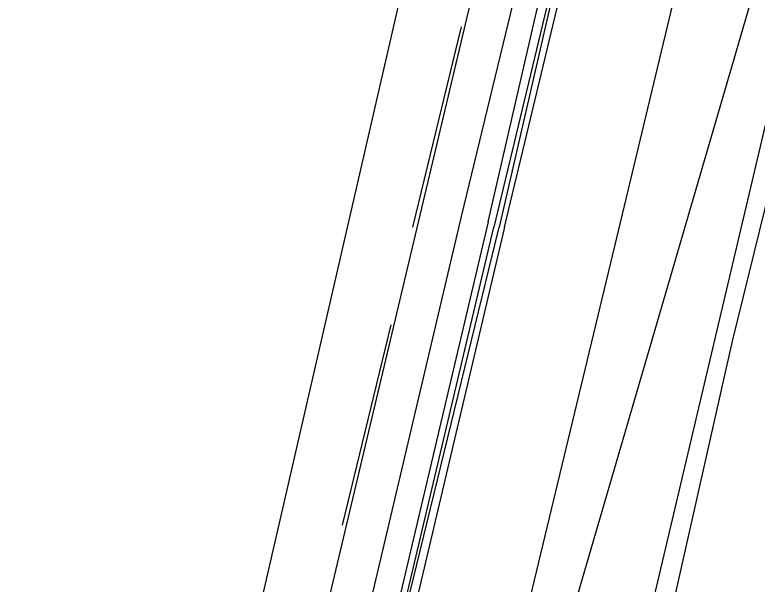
# Model space of a CAD drawing. Header units: feet. Extents: x -84 to 198, y -22 to 181.
# Drawn here: x 40.755 to 42.584, y 14.071 to 15.474 of the extents above; entities that cross this region are included whole.
import ezdxf

# ---------------------------------------------------------------- set-up
doc = ezdxf.new("R2010")
doc.units = ezdxf.units.FT
doc.layers.add('A-AREA-UNIDAD', color=30, linetype='CONTINUOUS')
doc.layers.add('A-LINEA', color=7, linetype='CONTINUOUS')

msp = doc.modelspace()

# ---------------------------------------------------------------- linework, layer by layer
at = {"layer": 'A-AREA-UNIDAD'}
for points in [[(17.248, 32.2489), (19.52, 25.6889), (23.552, 16.7289), (24.352, 16.7289), (24.4, 16.1956), (29.84, 14.72), (40.96, 12.2844), (45.408, 31.6089)], [(46.208, 30.72), (45.088, 25.6889), (44.88, 25.44), (46.16, 25.0489), (45.632, 22.8089), (45.36, 22.2756), (44.128, 22.56), (44.128, 21.6), (43.68, 20.16), (43.648, 19.3244), (43.36, 19.2889), (42.72, 16.0356), (41.952, 13.4044), (41.952, 12.7644), (41.312, 12.7289), (41.44, 11.0044), (41.2, 10.0444), (46.752, 9.1556), (54.88, 8.2844), (61.68, 7.8756), (67.328, 7.8756)]]:
    msp.add_lwpolyline(points, dxfattribs=at)
at = {"layer": 'A-LINEA'}
for p, q in [((41.3333, 13.2178), (42.84, 19.5644)), ((42.0933, 13.0444), (43.5867, 19.3778)), ((41.8533, 15.4444), (41.7333, 14.9511)), ((41.8533, 14.9778), (41.4667, 13.3378)), ((41.68, 14.7111), (41.56, 14.2178))]:
    msp.add_line(p, q, dxfattribs=at)
for points in [[(43.72, 19.6978), (43.6667, 19.4711), (43.6, 19.2044), (43.48, 18.6844), (43.2267, 17.6444), (42.9867, 16.6311), (42.76, 15.6444), (42.52, 14.6711), (42.3067, 13.7244), (42.08, 12.7911), (41.8667, 11.8844)], [(41.92, 14.9644), (42.2267, 16.2978), (42.24, 16.2978), (42.2533, 16.2978), (42.2533, 16.2844), (41.9333, 14.9511)], [(41.96, 14.9511), (42.28, 16.2844), (42.2667, 16.2844), (42.2533, 16.2978), (42.2533, 16.2844), (41.9467, 14.9511)], [(42.1867, 16.2444), (42.1867, 16.2444), (42.16, 16.2444), (41.8533, 14.9778)], [(41.8, 13.1111), (42.2267, 14.8844), (42.5333, 16.1644)], [(41.92, 14.9644), (41.52, 13.2711), (41.52, 13.2578), (41.5333, 13.2578), (41.9333, 14.9511)], [(41.96, 14.9511), (41.56, 13.2578), (41.5467, 13.2578), (41.5333, 13.2578), (41.9467, 14.9511)]]:
    msp.add_lwpolyline(points, dxfattribs=at)

doc.saveas('drawing.dxf')
